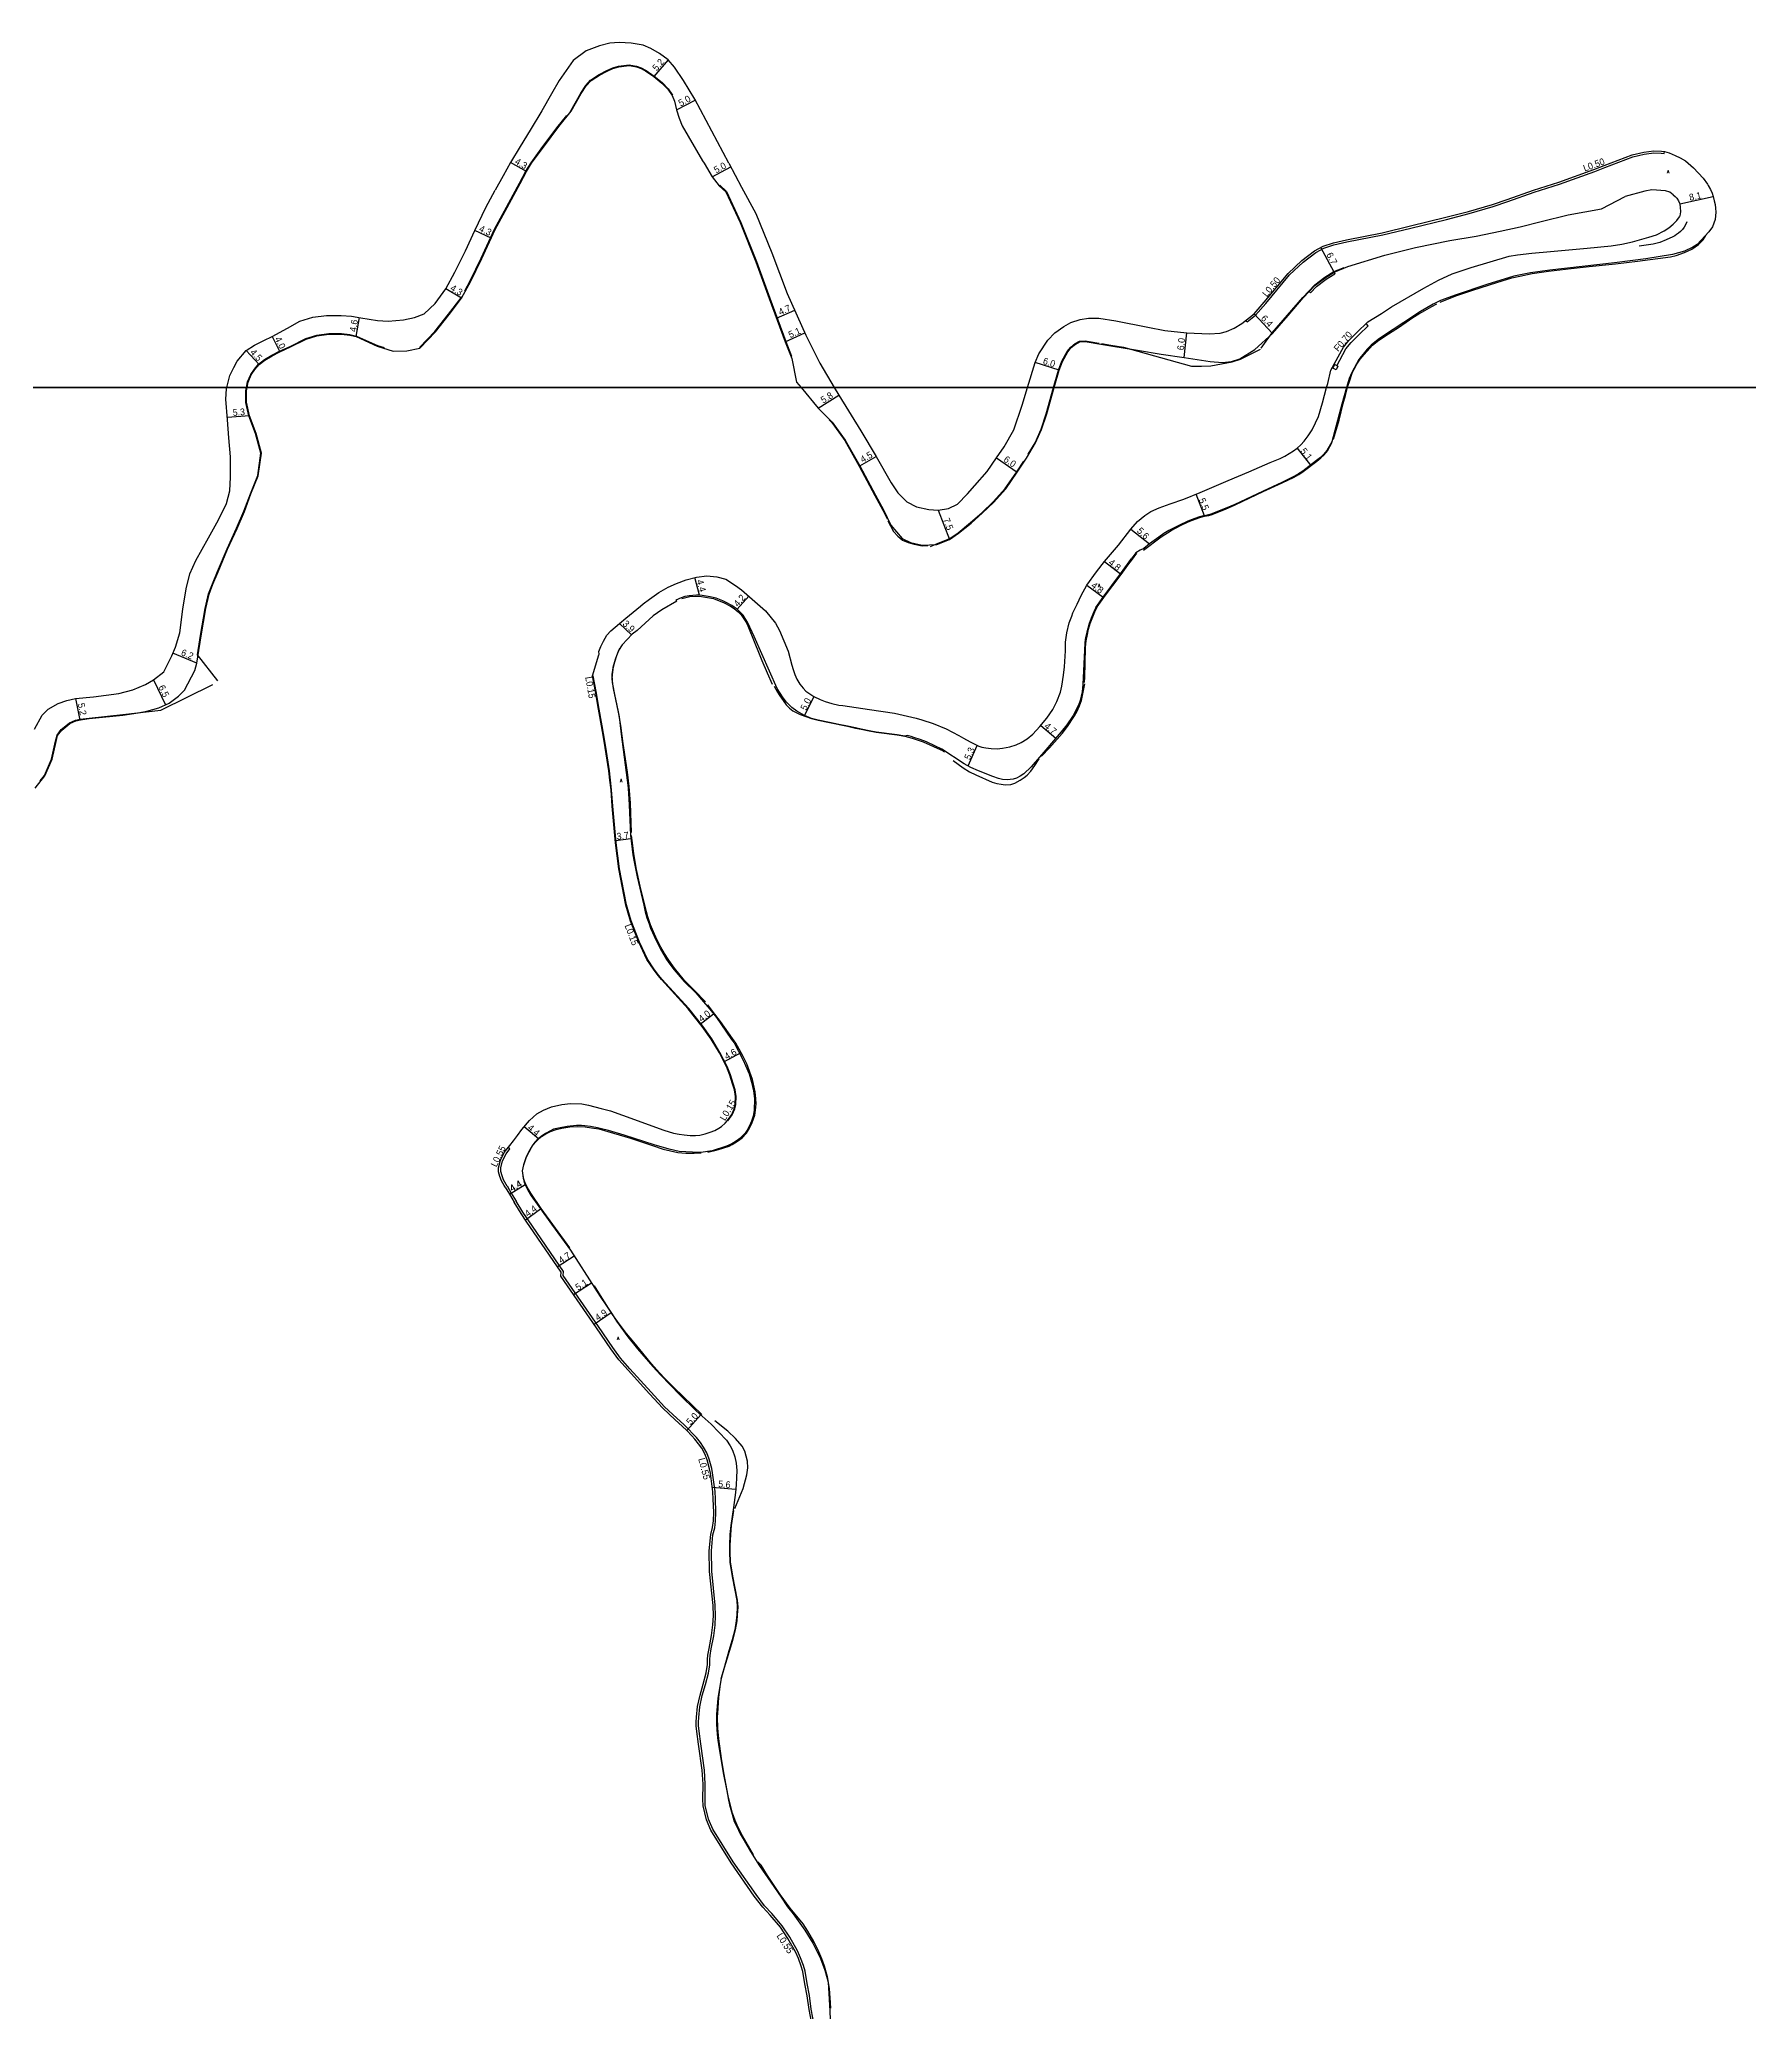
# Model space of a CAD drawing. Header units: metres. Extents: x -24000 to -20800, y -90000 to -87000.
# Drawn here: x -21590.4 to -21184.4, y -89185.7 to -88717.4 of the extents above; entities that cross this region are included whole.
import ezdxf

# ---------------------------------------------------------------- set-up
doc = ezdxf.new("R2010")
doc.units = ezdxf.units.M
doc.header["$LTSCALE"] = 2.5
for name, color, linetype in [('側溝・桝', 7, 'Continuous'), ('図郭', 7, 'Continuous'), ('幅員', 7, 'Continuous'), ('歩道・分離帯・安全施設', 7, 'Continuous'), ('舗装', 7, 'Continuous'), ('道路', 7, 'Continuous')]:
    doc.layers.add(name, color=color, linetype=linetype)
doc.styles.get("Standard").update_dxf_attribs({"font": ''})
doc.styles.add('YOKO_DECO', font='txt.shx', dxfattribs={"bigfont": 'extfont.shx'})
doc.styles.get('Standard').set_extended_font_data('@MS PGothic')

msp = doc.modelspace()

# ---------------------------------------------------------------- linework, layer by layer
at = {"layer": '側溝・桝'}
for points in [[(-21303.72, -88784.4), (-21301.72, -88782.82), (-21299.29, -88780.05), (-21293.64, -88773.23), (-21290.39, -88770.23), (-21287.44, -88767.94), (-21285.49, -88766.9), (-21283.12, -88766.1), (-21280.02, -88765.39), (-21271.55, -88763.72), (-21264.84, -88762.11), (-21256.42, -88760.06), (-21251.03, -88758.68), (-21245.35, -88757.04), (-21241.84, -88755.82), (-21235.57, -88753.6), (-21229.57, -88751.69), (-21221.2, -88748.67), (-21218.81, -88747.73), (-21212.18, -88745.18), (-21209.5, -88744.56), (-21207.15, -88744.3), (-21205.42, -88744.36), (-21204.7, -88744.4), (-21204.67, -88743.91)], [(-21303.72, -88784.4), (-21304.03, -88784.01)], [(-21282.44, -88794.79), (-21280.27, -88790.81), (-21279.05, -88789.31), (-21277.15, -88787.39), (-21274.98, -88785.33), (-21275.48, -88784.81)], [(-21283.09, -88794.47), (-21282.94, -88794.54)], [(-21427.08, -88973.96), (-21426.98, -88974.05), (-21425.95, -88972.61), (-21425.35, -88971.21), (-21425.1, -88970.13), (-21425.04, -88968.25), (-21425.31, -88966.66), (-21425.75, -88965.21), (-21426.42, -88963.15), (-21427.21, -88961.13), (-21428.89, -88957.82), (-21430.84, -88954.55), (-21432.97, -88951.6), (-21436.29, -88947.38), (-21442.67, -88940.38), (-21443.36, -88939.52), (-21444.4, -88938.19), (-21446.1, -88935.65), (-21448.01, -88931.59), (-21449.95, -88926.6), (-21451.08, -88922.79), (-21452.75, -88914.22), (-21453.52, -88908.04), (-21454.3, -88899.37), (-21454.6, -88895.43), (-21454.89, -88893.19), (-21455.13, -88890.97), (-21455.97, -88885.38), (-21456.29, -88883.45), (-21456.85, -88880.28), (-21457.57, -88876.3), (-21458.29, -88872.12), (-21458.97, -88868.41), (-21459.12, -88868.4)], [(-21479.44, -88989.49), (-21479.65, -88989.15), (-21480.28, -88988.03), (-21480.63, -88987.13), (-21480.9, -88986.03), (-21480.94, -88985.22), (-21480.5, -88983.54), (-21479.66, -88981.86), (-21478.76, -88980.69), (-21479.18, -88980.37)], [(-21479.44, -88989.49), (-21478.44, -88991.18), (-21477.26, -88993.1)], [(-21406.01, -89191.07), (-21407.22, -89184.89), (-21407.64, -89181.68), (-21408.19, -89178.78), (-21408.67, -89175.85), (-21409.08, -89174.55), (-21409.73, -89172.68), (-21410.5, -89171.03), (-21412.33, -89167.84), (-21414.09, -89165.12), (-21416.55, -89162.21), (-21418.28, -89160.34), (-21420.32, -89157.72), (-21425.77, -89149.91), (-21430.59, -89142.18), (-21431.6, -89139.78), (-21432.36, -89136.57), (-21432.39, -89135.04), (-21432.38, -89131.51), (-21432.59, -89128.15), (-21433.43, -89121.93), (-21433.83, -89118.9), (-21433.98, -89117.6), (-21433.99, -89116.81), (-21433.9, -89115.65), (-21433.69, -89113.13), (-21433.08, -89110.47), (-21432.34, -89107.87), (-21431.62, -89105.17), (-21431.32, -89103.13), (-21431.3, -89101.89), (-21431.25, -89100.93), (-21430.95, -89099.4), (-21430.34, -89096.26), (-21430.05, -89093.76), (-21429.92, -89091.5), (-21430, -89089.04), (-21430.81, -89080.96), (-21430.93, -89076.13), (-21430.57, -89072.3), (-21430.14, -89070.67), (-21429.91, -89069.06), (-21429.83, -89066.95), (-21429.94, -89063.78), (-21430.06, -89062.04), (-21430.63, -89057.59), (-21430.84, -89056.56), (-21431.42, -89054.38), (-21431.99, -89052.88), (-21432.78, -89051.48), (-21433.53, -89050.43), (-21434.45, -89049.24), (-21435.21, -89048.4), (-21436.41, -89047.17), (-21437.47, -89046.13), (-21439.16, -89044.63), (-21442.04, -89041.91), (-21445.19, -89038.46), (-21450.29, -89032.91), (-21452.48, -89030.4), (-21454.35, -89027.81), (-21457.76, -89022.86), (-21466.1, -89010.74), (-21466.07, -89009.84), (-21474.43, -88997.53), (-21475.66, -88995.74), (-21477.26, -88993.1)]]:
    msp.add_lwpolyline(points, dxfattribs=at)
msp.add_lwpolyline([(-21282.18, -88794.93), (-21282.6, -88795.76), (-21283.36, -88795.38), (-21282.94, -88794.54)], close=True, dxfattribs=at)
at = {"layer": '図郭'}
for points in [[(-21600, -88800), (-20800, -88800), (-20800, -88200), (-21600, -88200)], [(-21600, -89400), (-20800, -89400), (-20800, -88800), (-21600, -88800)]]:
    msp.add_lwpolyline(points, close=True, dxfattribs=at)
at = {"layer": '幅員', "flags": 128}
for points in [[(-21441.18, -88722.2), (-21444.57, -88726.15)], [(-21439.17, -88734.07), (-21434.76, -88731.73)], [(-21474.85, -88748.69), (-21478.59, -88746.57)], [(-21430.75, -88749.95), (-21426.33, -88747.62)], [(-21483.2, -88764.48), (-21487.11, -88762.68)], [(-21283.07, -88772.61), (-21286.2, -88766.71)], [(-21490.22, -88778.77), (-21493.95, -88776.56)], [(-21515.22, -88787.9), (-21514.45, -88783.38)], [(-21297.69, -88787.12), (-21302.07, -88782.46)], [(-21538.3, -88794.52), (-21541.4, -88791.22)], [(-21348.34, -88795.89), (-21354.04, -88794.03)], [(-21540.59, -88806.68), (-21545.84, -88807.07)], [(-21553.06, -88865.37), (-21558.75, -88863.01)], [(-21581.88, -88873.8), (-21580.84, -88878.9)], [(-21563.36, -88869.38), (-21560.51, -88875.26)]]:
    msp.add_lwpolyline(points, dxfattribs=at)
at = {"layer": '幅員'}
for points in [[(-21201.02, -88756.34), (-21193.1, -88754.65)], [(-21415.45, -88783.54), (-21411.14, -88781.62)], [(-21535.18, -88787.9), (-21533.39, -88791.48)], [(-21413.41, -88789.09), (-21408.74, -88787.02)], [(-21318.67, -88792.88), (-21318.07, -88786.96)], [(-21405.61, -88804.86), (-21400.67, -88801.81)], [(-21395.7, -88818.58), (-21391.81, -88816.31)], [(-21363.24, -88816.65), (-21358.29, -88820.03)], [(-21291.85, -88814.36), (-21288.72, -88818.43)], [(-21313.85, -88830.39), (-21315.86, -88825.31)], [(-21377.08, -88829.08), (-21374.4, -88836.03)], [(-21331.32, -88833.59), (-21326.88, -88837.11)], [(-21337.59, -88841.25), (-21333.81, -88844.22)], [(-21433.71, -88849.27), (-21434.85, -88845.05)], [(-21424.84, -88852.62), (-21422.07, -88849.47)], [(-21341.77, -88846.85), (-21337.92, -88849.72)], [(-21452.74, -88855.99), (-21449.86, -88858.65)], [(-21408.79, -88877.83), (-21406.52, -88873.34)], [(-21352.72, -88880.19), (-21349.17, -88883.22)], [(-21369.92, -88889.8), (-21367.79, -88884.94)], [(-21453.71, -88907.5), (-21450.02, -88907.05)], [(-21433.56, -88951.08), (-21430.42, -88948.62)], [(-21427.93, -88960.05), (-21423.87, -88957.83)], [(-21472, -88978.32), (-21475.37, -88975.46)], [(-21478.89, -88991.46), (-21475.13, -88989.18)], [(-21475.09, -88997.52), (-21471.49, -88994.95)], [(-21467.51, -89008.66), (-21463.53, -89006.08)], [(-21463.63, -89015.26), (-21459.37, -89012.51)], [(-21458.76, -89022.34), (-21454.71, -89019.57)], [(-21436.78, -89047.54), (-21433.43, -89043.81)], [(-21430.72, -89061.03), (-21425.09, -89061.48)]]:
    msp.add_lwpolyline(points, dxfattribs=at)
at = {"layer": '歩道・分離帯・安全施設'}
for points in [[(-21464.46, -88734.44), (-21464.32, -88734.27), (-21461.93, -88730.08), (-21460.76, -88728.26), (-21459.6, -88727), (-21457.53, -88725.69), (-21455.74, -88724.7), (-21454.35, -88724.09), (-21452.96, -88723.67), (-21450.45, -88723.36), (-21448.67, -88723.67), (-21447.56, -88724.1), (-21446.4, -88724.73), (-21444.48, -88726.03), (-21442.58, -88727.6), (-21441.15, -88729.05), (-21440.14, -88730.56)], [(-21489.45, -88777.04), (-21488.17, -88774.68), (-21485.55, -88769.26), (-21482.41, -88762.4), (-21482.41, -88762.4), (-21480.02, -88758.02), (-21476.49, -88751.44), (-21474.98, -88748.61), (-21473.73, -88746.66), (-21470.92, -88742.79), (-21467.28, -88737.93), (-21465.27, -88735.44)], [(-21428.93, -88751.96), (-21427.34, -88753.45), (-21423.92, -88760.77), (-21420.25, -88770.09), (-21417.04, -88778.78), (-21413.27, -88789.03), (-21411.87, -88792.55)], [(-21199.33, -88760.68), (-21199.58, -88761.22), (-21200.01, -88761.93), (-21200.4, -88762.44), (-21200.83, -88762.91), (-21201.3, -88763.33), (-21201.77, -88763.68), (-21202.2, -88763.94), (-21202.69, -88764.2), (-21204.21, -88764.92), (-21205.74, -88765.51), (-21207.3, -88765.93), (-21210.63, -88766.43)], [(-21257.91, -88779.72), (-21254.19, -88778.22), (-21250.16, -88776.9), (-21244.47, -88775.07), (-21240.86, -88773.97), (-21239.01, -88773.51), (-21236.02, -88772.89), (-21232.2, -88772.34), (-21226.77, -88771.75), (-21222.54, -88771.27), (-21216.3, -88770.61), (-21211.05, -88769.94), (-21203.2, -88768.94), (-21201.91, -88768.6), (-21199.86, -88767.89), (-21198.19, -88767.13), (-21196.56, -88766.02), (-21195.49, -88764.9), (-21194.81, -88763.91)], [(-21300.37, -88790.66), (-21297.79, -88787.01), (-21294.12, -88782.81), (-21290.51, -88778.6), (-21287.64, -88775.56), (-21285.28, -88773.8), (-21283.14, -88772.47), (-21280.71, -88771.46)], [(-21500.2, -88790.49), (-21496.56, -88786.66), (-21493.32, -88782.52), (-21490.35, -88778.69), (-21490.19, -88778.39)], [(-21279.9, -88800), (-21279.87, -88799.9), (-21279.36, -88798.27), (-21278.76, -88796.58), (-21278.35, -88795.64), (-21277.66, -88794.41), (-21276.86, -88793.22), (-21275.97, -88792.11), (-21274.63, -88790.61), (-21273.95, -88789.95), (-21273.26, -88789.39), (-21272.77, -88788.99), (-21271.02, -88787.77), (-21269.33, -88786.71), (-21267.78, -88785.69), (-21265.97, -88784.45), (-21264.37, -88783.38), (-21262.98, -88782.47), (-21261.57, -88781.67), (-21259.86, -88780.74), (-21258.69, -88780.13)], [(-21541.32, -88800), (-21541.07, -88798.66), (-21540.3, -88796.91), (-21539.4, -88795.62), (-21538.41, -88794.41), (-21537, -88793.32), (-21535.28, -88792.28), (-21533.45, -88791.34), (-21530.94, -88790.21), (-21527.2, -88788.37), (-21524.62, -88787.53), (-21521.74, -88787.16), (-21518.74, -88787.13), (-21516.74, -88787.36), (-21515.17, -88787.76), (-21510.23, -88789.98), (-21508.58, -88790.51)], [(-21349.68, -88800), (-21348.48, -88795.84), (-21347.69, -88793.7), (-21346.43, -88791.41), (-21345.6, -88790.4), (-21344.56, -88789.56), (-21343.56, -88788.98), (-21342.2, -88788.9), (-21340.76, -88789.1), (-21339.38, -88789.36), (-21338.85, -88789.45)], [(-21338.33, -88789.54), (-21336.1, -88789.91), (-21333.11, -88790.4)], [(-21333.11, -88790.4), (-21316.92, -88794.87), (-21314.53, -88794.9), (-21312.32, -88794.83), (-21307.29, -88793.91), (-21305.34, -88793.22), (-21300.58, -88790.85)], [(-21552.91, -88863.42), (-21552.22, -88858.86), (-21551.09, -88852.42), (-21550.32, -88848.95), (-21549.4, -88846.57), (-21548.14, -88843.63), (-21545.9, -88838.26), (-21543.68, -88833.34), (-21541.94, -88829.32), (-21540.38, -88825.18), (-21538.64, -88820.89), (-21537.9, -88815.59), (-21539.18, -88810.91), (-21540.73, -88806.73), (-21541.43, -88803.49), (-21541.47, -88800.76), (-21541.32, -88800)], [(-21355.69, -88815.77), (-21354.09, -88813.07), (-21352.66, -88809.86), (-21351.47, -88806.2), (-21349.68, -88800)], [(-21283.25, -88812.22), (-21281.91, -88807.69), (-21280.9, -88803.73), (-21280.41, -88801.88), (-21279.9, -88800)], [(-21402.99, -88807.65), (-21402.36, -88808.28), (-21399.26, -88812.57), (-21395.83, -88818.65), (-21392.08, -88825.57), (-21390.22, -88829.1), (-21389.2, -88831.13)], [(-21328.34, -88838.58), (-21324.16, -88835.4), (-21321.78, -88833.93), (-21319.56, -88832.71), (-21317.87, -88831.92), (-21316.96, -88831.55), (-21314.98, -88830.83), (-21314.37, -88830.66), (-21313.82, -88830.54), (-21312.83, -88830.35), (-21312.26, -88830.16), (-21308.85, -88828.86), (-21306.56, -88827.85), (-21299.9, -88824.68), (-21295.41, -88822.62), (-21292.55, -88821.22), (-21291.42, -88820.6), (-21290.42, -88819.93), (-21287.2, -88817.45), (-21286.2, -88816.68), (-21285.54, -88816.04), (-21285, -88815.43), (-21284.67, -88814.99), (-21283.52, -88812.92)], [(-21378.94, -88837.72), (-21377.44, -88837.09), (-21374.47, -88835.9), (-21372.36, -88834.45), (-21369.38, -88832.05), (-21366.64, -88829.6), (-21364.04, -88827.13), (-21361.16, -88823.92), (-21358.41, -88819.95), (-21356.77, -88817.49)], [(-21389.05, -88831.58), (-21387.68, -88834.12), (-21386.67, -88835.28), (-21385.53, -88836.18), (-21384.19, -88836.77), (-21382.8, -88837.14), (-21380.89, -88837.55), (-21379.54, -88837.51)], [(-21339.44, -88852.24), (-21339.35, -88852.04), (-21337.75, -88849.83), (-21335.6, -88846.97), (-21333.67, -88844.33), (-21332.06, -88842.11), (-21330.94, -88840.68)], [(-21330.94, -88840.68), (-21329.88, -88839.32)], [(-21437.91, -88850.03), (-21436.03, -88849.6), (-21434.62, -88849.49), (-21433.24, -88849.54), (-21430.41, -88850.06), (-21427.87, -88851.11), (-21426.4, -88851.88), (-21425.54, -88852.4), (-21424.59, -88853.19), (-21423.87, -88853.9), (-21422.62, -88855.79), (-21422.28, -88856.51), (-21420.6, -88860.67), (-21419.73, -88862.8), (-21418.94, -88864.74), (-21417.67, -88867.68), (-21416.46, -88870.36)], [(-21342.31, -88869.96), (-21342.24, -88868.73), (-21342.16, -88865.39), (-21342.07, -88861.69), (-21341.92, -88860.1), (-21341.65, -88858.6), (-21341.38, -88857.37), (-21340.98, -88855.96), (-21340.4, -88854.41), (-21339.91, -88853.22), (-21339.44, -88852.24)], [(-21548.1, -88869.61), (-21552.91, -88863.42)], [(-21449.85, -88905.57), (-21450.15, -88898.63), (-21450.46, -88894.69), (-21450.85, -88891.29), (-21451.58, -88886.5), (-21451.83, -88884.44), (-21452.39, -88880.17), (-21452.98, -88876.96), (-21453.36, -88875.09), (-21453.8, -88873.25), (-21454.38, -88869.97), (-21454.45, -88868.93), (-21454.36, -88867.42), (-21454.19, -88866.26), (-21453.88, -88865.12), (-21453.37, -88863.59), (-21452.68, -88861.86)], [(-21561.67, -88876.58), (-21549.28, -88870.45)], [(-21416.02, -88870.88), (-21415.25, -88872.27), (-21414.68, -88873.15), (-21413.88, -88874.3), (-21413.17, -88875.29), (-21412.36, -88876.09), (-21411.59, -88876.7), (-21409.81, -88877.59), (-21407.19, -88878.56), (-21405.56, -88878.94), (-21402.88, -88879.5), (-21398.64, -88880.38), (-21396.67, -88880.81), (-21395.38, -88881.09), (-21393.49, -88881.47), (-21391.82, -88881.78), (-21386.82, -88882.44), (-21385.02, -88882.75), (-21383.29, -88883.18), (-21382.32, -88883.49), (-21380.62, -88884.1), (-21378.19, -88885.18), (-21375.9, -88886.23), (-21375.6, -88886.43)], [(-21352.57, -88887.45), (-21350.67, -88885.49), (-21347.63, -88882.09), (-21346.37, -88880.43), (-21344.7, -88877.89), (-21344.06, -88876.83), (-21343.51, -88875.52), (-21343.06, -88874.25), (-21342.63, -88872.28), (-21342.26, -88870.34)], [(-21590.24, -88893.32), (-21589.27, -88892.09), (-21587.6, -88888.15), (-21586.63, -88883.92), (-21586.28, -88882.49), (-21585.28, -88881.18), (-21583.33, -88879.59), (-21581.89, -88878.96), (-21580.76, -88878.73), (-21578.63, -88878.42), (-21570.66, -88877.62), (-21561.67, -88876.58)], [(-21373.53, -88888.52), (-21371.16, -88890.21), (-21369.62, -88891.16), (-21368.15, -88891.9), (-21364.25, -88893.63), (-21363.16, -88893.97), (-21362.15, -88894.16), (-21361.16, -88894.27), (-21359.85, -88894.18), (-21358.86, -88893.88), (-21357.62, -88893.21), (-21356.64, -88892.57), (-21355.94, -88892), (-21355.06, -88891.02), (-21354.13, -88889.71), (-21353.14, -88888.1)], [(-21432.33, -88945.79), (-21434.95, -88943.11), (-21436.3, -88941.75), (-21437.27, -88940.7), (-21439.68, -88937.8), (-21441.04, -88935.92), (-21442.06, -88934.29), (-21442.95, -88932.79), (-21443.87, -88931.02), (-21444.68, -88929.21), (-21445.38, -88927.52), (-21446.02, -88925.58), (-21446.35, -88924.42), (-21447.8, -88918.35), (-21448.69, -88914.41), (-21449.36, -88910.62), (-21449.7, -88907.52), (-21449.89, -88906.3)], [(-21431.74, -88981.44), (-21429.81, -88980.99), (-21428.23, -88980.55), (-21426.74, -88980.07), (-21425.96, -88979.68), (-21424.72, -88978.89), (-21423.63, -88978.04), (-21422.61, -88976.96), (-21421.88, -88975.81), (-21421.22, -88974.41), (-21420.62, -88972.7), (-21420.46, -88971.53), (-21420.32, -88970.02), (-21420.36, -88968.74), (-21420.55, -88967.15), (-21421.2, -88964.19), (-21422.16, -88961.41), (-21422.49, -88960.54), (-21423.36, -88958.77), (-21424.31, -88957.03), (-21425.15, -88955.59), (-21425.9, -88954.46), (-21428.78, -88950.49), (-21430.09, -88948.73), (-21431.8, -88946.49)], [(-21474.27, -88990.39), (-21474.56, -88989.92), (-21475.13, -88988.74), (-21475.49, -88987.7), (-21475.71, -88986.43), (-21475.73, -88985.9), (-21475.47, -88984.47), (-21474.92, -88982.85), (-21474.22, -88981.38), (-21473.45, -88980.06), (-21472.74, -88979.16), (-21472.3, -88978.69), (-21471.23, -88977.77), (-21470.24, -88977.11), (-21469.08, -88976.54), (-21467.81, -88976.07), (-21466.43, -88975.74), (-21464.54, -88975.47), (-21462.66, -88975.35), (-21460.87, -88975.45), (-21459.36, -88975.66), (-21457.65, -88975.97), (-21455.53, -88976.56), (-21452.8, -88977.34), (-21450.11, -88978.15), (-21444.92, -88979.9), (-21442.37, -88980.73), (-21438.89, -88981.57), (-21436.95, -88981.73), (-21434.98, -88981.71), (-21433.38, -88981.67)], [(-21464.56, -89004.16), (-21471.31, -88994.81), (-21473.76, -88991.21), (-21474.27, -88990.39)], [(-21433.18, -89043.78), (-21439.8, -89037.35), (-21441.95, -89035.21), (-21443.24, -89033.83), (-21445.14, -89031.74), (-21447.89, -89028.29), (-21449.35, -89026.6), (-21451.06, -89024.5), (-21452.78, -89022.25), (-21454.37, -89020.01), (-21456.26, -89017.02), (-21458.64, -89013.23)], [(-21425.38, -89066.08), (-21423.36, -89061.34), (-21422.47, -89058.08), (-21422.26, -89056.39), (-21422.32, -89054.82), (-21422.95, -89052.41), (-21423.59, -89051.23), (-21425.16, -89049.46), (-21426.99, -89047.72), (-21430.08, -89045.28)], [(-21428.58, -89106.44), (-21426.6, -89099.91), (-21425.8, -89097.31), (-21425.19, -89094.87), (-21424.83, -89092.75), (-21424.69, -89091.34), (-21424.6, -89089.42), (-21424.75, -89087.84), (-21425.84, -89082.13), (-21426.36, -89078.74), (-21426.49, -89076.45), (-21426.49, -89074.87), (-21426.33, -89072.22), (-21426.11, -89070.08), (-21425.59, -89066.53)], [(-21420.95, -89148.25), (-21423.54, -89143.74), (-21424.57, -89141.78), (-21425.26, -89140.15), (-21425.9, -89138.35), (-21426.33, -89136.82), (-21426.92, -89134.27), (-21427.86, -89129.16), (-21428.51, -89125.42), (-21429.17, -89120.74), (-21429.41, -89118.23), (-21429.44, -89115.57), (-21429.41, -89114.62), (-21429.12, -89110.89), (-21428.76, -89107.72)], [(-21402.53, -89184.68), (-21402.63, -89183.38), (-21402.91, -89179.99), (-21403.36, -89177.26), (-21404.07, -89174.72), (-21404.71, -89172.97), (-21405.38, -89171.27), (-21406.57, -89168.84), (-21408, -89166.38), (-21409.17, -89164.66), (-21412.19, -89160.93), (-21414.57, -89157.65), (-21417.59, -89153.17), (-21419.11, -89150.7), (-21419.87, -89149.9)]]:
    msp.add_lwpolyline(points, dxfattribs=at)
at = {"layer": '道路', "flags": 128}
for points in [[(-21426.79, -88746.75), (-21434.88, -88731.52), (-21437.55, -88727.12), (-21439.69, -88723.94), (-21441.18, -88722.2), (-21443.26, -88720.69), (-21445.26, -88719.48), (-21447.1, -88718.71), (-21450, -88718.24), (-21452.85, -88718.04), (-21455.06, -88718.25), (-21457.5, -88718.89), (-21460.67, -88720.05), (-21463.71, -88722.38), (-21467.04, -88727.06), (-21468.89, -88730.26), (-21471.14, -88734.29), (-21473.97, -88738.89), (-21476.3, -88742.76), (-21478.59, -88746.58)], [(-21473.61, -88746.75), (-21470.8, -88742.88), (-21467.16, -88738.02), (-21464.19, -88734.35), (-21461.8, -88730.15), (-21460.64, -88728.35), (-21459.5, -88727.12), (-21457.46, -88725.82), (-21455.68, -88724.84), (-21454.3, -88724.23), (-21452.92, -88723.82), (-21450.45, -88723.51), (-21448.71, -88723.82), (-21447.62, -88724.24), (-21446.48, -88724.86), (-21444.57, -88726.15), (-21442.68, -88727.71), (-21441.27, -88729.15), (-21440.27, -88730.63), (-21439.71, -88731.97), (-21439.17, -88734.07), (-21438.57, -88736), (-21437.86, -88737.89), (-21436.47, -88740.31), (-21433.02, -88746.17), (-21432.67, -88746.75)], [(-21478.59, -88746.58), (-21480.39, -88749.75), (-21482.28, -88753.15)], [(-21482.28, -88762.47), (-21479.89, -88758.09), (-21476.36, -88751.51), (-21474.85, -88748.69), (-21473.61, -88746.75)], [(-21432.67, -88746.75), (-21430.75, -88749.95), (-21429.04, -88752.07), (-21427.46, -88753.54), (-21424.06, -88760.83), (-21420.39, -88770.14), (-21417.18, -88778.83), (-21413.41, -88789.09), (-21411.83, -88793.06), (-21410.7, -88798.67), (-21409.6, -88800)], [(-21426.79, -88746.75), (-21423.78, -88752.44), (-21420.4, -88758.7), (-21416.61, -88767.99), (-21412.9, -88777.66), (-21408.52, -88787.52), (-21405.21, -88794.22), (-21401.75, -88800)], [(-21355.88, -88800), (-21354.04, -88794.03), (-21353.2, -88791.96), (-21351.05, -88788.72), (-21349.35, -88786.98), (-21347.22, -88785.49), (-21345.59, -88784.55), (-21343.37, -88783.79), (-21341.38, -88783.47), (-21338.96, -88783.49), (-21334.91, -88784.11), (-21327.32, -88785.66), (-21323.28, -88786.44), (-21318.07, -88786.96), (-21312.74, -88787.26), (-21310.13, -88787.07), (-21308.6, -88786.65), (-21306.83, -88785.86), (-21305.02, -88784.79), (-21302.07, -88782.46), (-21299.67, -88779.72), (-21294, -88772.88), (-21290.72, -88769.85), (-21287.71, -88767.52), (-21285.69, -88766.44), (-21283.25, -88765.61), (-21280.12, -88764.9), (-21271.66, -88763.23), (-21264.96, -88761.63), (-21256.54, -88759.57), (-21251.16, -88758.2), (-21245.51, -88756.56), (-21242.01, -88755.35), (-21235.72, -88753.12), (-21229.73, -88751.22), (-21221.38, -88748.2), (-21218.99, -88747.26), (-21212.32, -88744.7), (-21209.58, -88744.07), (-21207.17, -88743.8), (-21205.39, -88743.86), (-21204.67, -88743.91)], [(-21349.52, -88800), (-21348.34, -88795.89), (-21347.55, -88793.76), (-21346.3, -88791.49), (-21345.5, -88790.5), (-21344.47, -88789.68), (-21343.52, -88789.13), (-21342.21, -88789.05), (-21340.79, -88789.25), (-21339.41, -88789.51), (-21336.12, -88790.06), (-21329.76, -88791.1), (-21324.11, -88792.05), (-21318.67, -88792.88), (-21312.52, -88793.76), (-21309.58, -88794.05), (-21307.43, -88793.8), (-21305.5, -88793.13), (-21301.87, -88790.98), (-21297.69, -88787.12), (-21294, -88782.91), (-21290.4, -88778.71), (-21287.54, -88775.67), (-21285.2, -88773.93), (-21283.07, -88772.61), (-21279.82, -88771.26), (-21271.04, -88768.59), (-21263.73, -88766.75), (-21255.6, -88765.06), (-21249.35, -88764.02), (-21243.66, -88762.83), (-21238.92, -88761.82), (-21233.89, -88760.54), (-21227.49, -88758.99), (-21219.61, -88757.55), (-21213.96, -88754.66)], [(-21409.6, -88800), (-21405.61, -88804.86), (-21402.24, -88808.18), (-21399.13, -88812.49), (-21395.7, -88818.58), (-21391.95, -88825.5), (-21390.09, -88829.03), (-21388.28, -88832.63), (-21385.66, -88835.82), (-21383.68, -88836.79), (-21380.85, -88837.39), (-21377.41, -88837.24), (-21374.4, -88836.03), (-21372.27, -88834.57), (-21369.28, -88832.16), (-21366.54, -88829.71), (-21363.94, -88827.24), (-21361.04, -88824.01), (-21358.29, -88820.03), (-21356.11, -88816.77), (-21353.96, -88813.14), (-21352.52, -88809.92), (-21351.32, -88806.24), (-21349.52, -88800)], [(-21401.75, -88800), (-21400.67, -88801.81), (-21395.47, -88810.23), (-21391.81, -88816.31), (-21388.21, -88822.6), (-21386.63, -88824.99), (-21384.53, -88827.12), (-21382.22, -88828.32), (-21379.33, -88828.9), (-21377.08, -88829.08), (-21374.65, -88828.66), (-21372.53, -88827.68), (-21370.15, -88825.23), (-21368.38, -88823.25), (-21365.48, -88819.93), (-21363.24, -88816.65), (-21361.39, -88814.08), (-21359.12, -88810.02), (-21357.16, -88804.18), (-21355.88, -88800)]]:
    msp.add_lwpolyline(points, dxfattribs=at)
at = {"layer": '道路'}
for points in [[(-21204.67, -88743.91), (-21203.57, -88744.28), (-21202.14, -88744.88), (-21200.92, -88745.46), (-21199.69, -88746.14), (-21197.75, -88747.81), (-21195.47, -88750.3)], [(-21195.47, -88750.3), (-21194.43, -88751.67), (-21194.26, -88751.98)], [(-21194.26, -88751.98), (-21193.74, -88752.97), (-21193.36, -88753.84), (-21193.1, -88754.65), (-21192.83, -88755.63), (-21192.63, -88756.53), (-21192.53, -88757.39)], [(-21545.96, -88800), (-21545.27, -88797.14), (-21544.33, -88795.19), (-21543.51, -88793.73), (-21541.4, -88791.22), (-21539.38, -88789.89), (-21537.2, -88788.82), (-21535.18, -88787.9), (-21531.54, -88785.87), (-21528.6, -88784.25), (-21525.55, -88783.29), (-21522.29, -88782.84), (-21518.83, -88782.84), (-21516.37, -88783.05), (-21514.17, -88783.42), (-21510.23, -88784.09), (-21507.65, -88784.22), (-21504.02, -88783.9), (-21501.42, -88783.37), (-21499.13, -88782.45), (-21496.48, -88780.06), (-21493.95, -88776.56), (-21491.85, -88772.62), (-21489.33, -88767.53), (-21487.11, -88762.69), (-21484.44, -88757.26), (-21482.28, -88753.15)], [(-21202.56, -88754.2), (-21203.36, -88753.62), (-21204.43, -88753.25), (-21207.66, -88753.05), (-21209.29, -88753.37), (-21213.96, -88754.66)], [(-21202.56, -88754.2), (-21202.1, -88754.62), (-21201.74, -88755.02), (-21201.29, -88755.69), (-21201.02, -88756.34), (-21200.89, -88757.24), (-21200.87, -88758.16), (-21200.92, -88758.86), (-21201.09, -88759.44)], [(-21284.87, -88800), (-21284.6, -88799), (-21283.86, -88795.88), (-21280.88, -88790.4), (-21279.59, -88788.83), (-21277.66, -88786.88), (-21275.06, -88784.41), (-21271.79, -88782.42), (-21269.42, -88780.85), (-21261.78, -88776.36), (-21258.32, -88774.47), (-21255.08, -88772.99), (-21250.54, -88771.49), (-21241.5, -88768.82), (-21239.51, -88768.48), (-21236.17, -88768.11), (-21231.69, -88767.68), (-21223.03, -88766.91), (-21217.32, -88766.34), (-21214.79, -88765.91), (-21212.24, -88765.35), (-21208.39, -88764.32), (-21206.57, -88763.7), (-21204.72, -88762.79), (-21203.64, -88762.1), (-21202.55, -88761.2), (-21201.69, -88760.29), (-21201.09, -88759.44)], [(-21192.53, -88757.39), (-21192.47, -88758.36), (-21192.62, -88760.12), (-21193.26, -88761.8), (-21194.12, -88763.04), (-21196.92, -88766.04), (-21197.89, -88766.66), (-21199.91, -88767.57), (-21202.74, -88768.36), (-21209.08, -88769.42), (-21216.48, -88770.35), (-21231.83, -88772.1), (-21236.47, -88772.74), (-21240.42, -88773.56), (-21246.8, -88775.55), (-21254.1, -88777.97), (-21257.83, -88779.34), (-21259.53, -88780.21), (-21262.55, -88781.94), (-21266.54, -88784.53), (-21271.56, -88787.89), (-21272.59, -88788.55), (-21273.43, -88789.19), (-21274.31, -88789.95), (-21275.2, -88790.85), (-21275.88, -88791.63), (-21276.68, -88792.6), (-21277.22, -88793.35), (-21278.9, -88796.37), (-21279.51, -88797.83), (-21279.93, -88799.14), (-21280.17, -88800)], [(-21541.17, -88800), (-21540.93, -88798.71), (-21540.16, -88796.98), (-21539.28, -88795.71), (-21538.3, -88794.52), (-21536.91, -88793.44), (-21535.2, -88792.42), (-21533.39, -88791.48), (-21530.87, -88790.34), (-21527.14, -88788.51), (-21524.59, -88787.68), (-21521.73, -88787.31), (-21518.74, -88787.28), (-21516.77, -88787.51), (-21515.22, -88787.9), (-21510.28, -88790.12), (-21506.49, -88791.34), (-21503.25, -88791.24), (-21500.12, -88790.63), (-21496.44, -88786.76), (-21493.21, -88782.62), (-21490.22, -88778.77), (-21488.04, -88774.74), (-21485.41, -88769.32), (-21482.29, -88762.49), (-21482.28, -88762.47)], [(-21288.7, -88777.49), (-21287.28, -88775.97), (-21284.97, -88774.26), (-21282.88, -88772.96)], [(-21283.07, -88772.61), (-21282.88, -88772.96)], [(-21288.99, -88777.21), (-21288.7, -88777.49)], [(-21591.59, -88881.06), (-21589.82, -88877.74), (-21588.39, -88876.35), (-21585.99, -88875.01), (-21583.92, -88874.27), (-21581.88, -88873.8), (-21577.62, -88873.37), (-21571.6, -88872.6), (-21568.27, -88871.72), (-21565.28, -88870.45), (-21563.36, -88869.38), (-21560.88, -88867.43), (-21559.02, -88863.66), (-21558.18, -88861.64), (-21557.14, -88858.21), (-21556.42, -88852.57), (-21555.61, -88847.76), (-21554.73, -88844.21), (-21553.32, -88841.07), (-21550.35, -88835.67), (-21547.96, -88831.4), (-21546.03, -88827.5), (-21545.22, -88824.51), (-21545.12, -88821.27), (-21545.11, -88816.44), (-21545.47, -88811.91), (-21545.8, -88807.64), (-21546.16, -88802.77), (-21546.02, -88800.25), (-21545.96, -88800)], [(-21591.43, -88895.07), (-21589.14, -88892.16), (-21587.46, -88888.2), (-21586.49, -88883.96), (-21586.14, -88882.55), (-21585.17, -88881.28), (-21583.25, -88879.72), (-21581.84, -88879.1), (-21580.74, -88878.87), (-21578.61, -88878.56), (-21570.64, -88877.77), (-21566.98, -88877.23), (-21564.96, -88876.78), (-21562.08, -88876.02), (-21559.68, -88874.86), (-21557.47, -88873.25), (-21555.99, -88871.81), (-21553.56, -88867.14), (-21553.06, -88865.37), (-21552.07, -88858.88), (-21550.94, -88852.45), (-21550.17, -88849), (-21549.26, -88846.63), (-21548, -88843.69), (-21545.77, -88838.32), (-21543.54, -88833.4), (-21541.8, -88829.37), (-21540.24, -88825.24), (-21538.5, -88820.93), (-21537.75, -88815.58), (-21539.03, -88810.87), (-21540.59, -88806.68), (-21541.28, -88803.47), (-21541.31, -88800.77), (-21541.17, -88800)], [(-21334.26, -88837.4), (-21331.32, -88833.59), (-21329.73, -88831.74), (-21328.02, -88830.38), (-21326.62, -88829.43), (-21324.6, -88828.53), (-21321.97, -88827.61), (-21318.73, -88826.44), (-21314.86, -88824.91), (-21308.25, -88822.08), (-21303.35, -88819.99), (-21298.27, -88817.76), (-21295.91, -88816.81), (-21294.77, -88816.25), (-21292.73, -88814.99), (-21291.85, -88814.36), (-21291.01, -88813.59), (-21290.19, -88812.73), (-21289.25, -88811.46), (-21288.29, -88810.01), (-21287.51, -88808.39), (-21286.8, -88806.83), (-21285.87, -88803.61), (-21284.87, -88800)], [(-21280.17, -88800), (-21281.24, -88803.96), (-21282.89, -88810.16), (-21283.65, -88812.84), (-21284.8, -88814.91), (-21285.12, -88815.34), (-21285.65, -88815.93), (-21286.3, -88816.56), (-21287.29, -88817.33), (-21290.51, -88819.81), (-21291.5, -88820.47), (-21292.62, -88821.09), (-21295.47, -88822.48), (-21299.96, -88824.54), (-21306.62, -88827.71), (-21308.91, -88828.72), (-21312.31, -88830.02), (-21312.87, -88830.2), (-21313.85, -88830.39), (-21314.41, -88830.51), (-21315.03, -88830.69), (-21317.01, -88831.41), (-21317.93, -88831.78), (-21319.63, -88832.57), (-21322.31, -88833.9), (-21323.49, -88834.59), (-21324.7, -88835.49), (-21326.88, -88837.11), (-21328.28, -88838.2), (-21329.09, -88838.59), (-21330.12, -88839.22), (-21331.12, -88840.5)], [(-21344.11, -88851.39), (-21343.13, -88849.37), (-21341.77, -88846.85), (-21339.52, -88843.76), (-21337.59, -88841.25), (-21334.26, -88837.4)], [(-21339.64, -88852.2), (-21337.91, -88849.71), (-21333.81, -88844.22), (-21331.12, -88840.5)], [(-21479.89, -88989.76), (-21480.11, -88989.4), (-21480.76, -88988.26), (-21481.13, -88987.28), (-21481.43, -88986.11), (-21481.48, -88985.17), (-21481, -88983.35), (-21480.11, -88981.57), (-21478.81, -88979.9), (-21477.93, -88978.79), (-21476.97, -88977.52), (-21475.93, -88976.12), (-21474.12, -88973.98), (-21472.38, -88972.37), (-21470.78, -88971.5), (-21468.92, -88970.72), (-21466.42, -88970.16), (-21464.34, -88969.94), (-21461.7, -88970.03), (-21460.08, -88970.29), (-21457.11, -88971.09), (-21454.85, -88971.69), (-21452.01, -88972.68), (-21442.23, -88976.22), (-21439.92, -88976.96), (-21438.56, -88977.23), (-21437.39, -88977.39), (-21436, -88977.49), (-21434.68, -88977.49), (-21433.65, -88977.41), (-21432.36, -88977.14), (-21431.21, -88976.76), (-21430.14, -88976.31), (-21429.17, -88975.77), (-21428.54, -88975.36), (-21427.68, -88974.61), (-21427.11, -88973.99), (-21426.08, -88972.54), (-21425.48, -88971.16), (-21425.24, -88970.11), (-21425.18, -88968.26), (-21425.45, -88966.69), (-21425.88, -88965.26), (-21426.55, -88963.2), (-21427.33, -88961.18), (-21429.02, -88957.89), (-21430.96, -88954.63), (-21433.09, -88951.68), (-21436.4, -88947.47), (-21442.78, -88940.47), (-21443.47, -88939.61), (-21444.51, -88938.27), (-21446.23, -88935.72), (-21448.14, -88931.65), (-21450.09, -88926.64), (-21451.22, -88922.82), (-21452.89, -88914.25), (-21453.66, -88908.05), (-21454.44, -88899.38), (-21454.74, -88895.44), (-21455.03, -88893.21), (-21455.26, -88890.99), (-21456.11, -88885.4), (-21456.43, -88883.48), (-21456.99, -88880.31), (-21457.7, -88876.32), (-21458.42, -88872.15), (-21459.12, -88868.4), (-21457.62, -88863.45), (-21457.58, -88863.28), (-21457.66, -88862.62), (-21457.16, -88861.42), (-21456.57, -88860.14), (-21455.73, -88858.75), (-21454.81, -88857.74), (-21452.74, -88855.99), (-21451.23, -88854.71), (-21447.79, -88851.9), (-21447.13, -88851.33), (-21445.62, -88850.22), (-21443.36, -88848.59), (-21441.17, -88847.34), (-21439.23, -88846.47), (-21436.89, -88845.61), (-21434.46, -88844.95), (-21432, -88844.7), (-21429.64, -88844.9), (-21427.47, -88845.5), (-21425.17, -88846.96), (-21423.79, -88847.96), (-21418.09, -88852.97), (-21415.7, -88855.93), (-21414.72, -88857.63), (-21412.66, -88862.58), (-21411.82, -88865.86), (-21411.54, -88866.9), (-21411.11, -88868.11), (-21410.63, -88869.17), (-21409.91, -88870.36), (-21409.17, -88871.31), (-21408.47, -88872.08), (-21407.56, -88872.71), (-21406.58, -88873.31), (-21405.13, -88874.04), (-21403.92, -88874.54), (-21402.32, -88874.99), (-21400.67, -88875.36), (-21399.7, -88875.45), (-21393.37, -88876.39), (-21387.48, -88877.27), (-21382.3, -88878.46), (-21380.93, -88878.83), (-21378.26, -88879.75), (-21375.21, -88880.95), (-21372.21, -88882.55), (-21371.03, -88883.2), (-21369.5, -88884.09), (-21368.25, -88884.74), (-21367.4, -88885.11), (-21366.69, -88885.33), (-21365.73, -88885.53), (-21364.49, -88885.69), (-21363.07, -88885.7), (-21361.82, -88885.58), (-21360.03, -88885.29), (-21358.6, -88884.82), (-21357.37, -88884.26), (-21355.94, -88883.39), (-21354.63, -88882.24), (-21352.91, -88880.43), (-21351.26, -88878.44), (-21349.88, -88876.41), (-21348.92, -88874.5), (-21348.05, -88872.27), (-21347.73, -88870.88), (-21347.3, -88868.23), (-21347.1, -88866.29), (-21346.88, -88862.46), (-21346.84, -88860.42), (-21346.5, -88858.22), (-21345.95, -88855.85), (-21345.38, -88854.27), (-21345.14, -88853.48), (-21344.11, -88851.39)], [(-21415.28, -88871.42), (-21420.8, -88859.08), (-21422.27, -88855.84), (-21423.41, -88854.03), (-21424.24, -88853.15), (-21424.84, -88852.62), (-21425.5, -88852.12), (-21426.1, -88851.71), (-21427.57, -88850.89), (-21428.23, -88850.62), (-21429.78, -88849.96), (-21431.22, -88849.63), (-21433.08, -88849.35), (-21433.71, -88849.27), (-21434.46, -88849.24), (-21436.2, -88849.39), (-21437.21, -88849.58), (-21438.08, -88849.88), (-21439.33, -88850.46), (-21439.12, -88850.71), (-21442.71, -88852.78), (-21444.76, -88854.14), (-21448.56, -88857.62), (-21449.77, -88858.55), (-21452.1, -88861.08), (-21452.97, -88862.36), (-21453.78, -88864.55), (-21454.31, -88866.44), (-21454.43, -88867.04), (-21454.54, -88868.04), (-21454.51, -88869.66), (-21454.23, -88871.41), (-21452.85, -88878.16), (-21452.34, -88882.25), (-21451.65, -88887.74), (-21450.89, -88893.17), (-21450.65, -88895.05), (-21450.43, -88899), (-21450.12, -88906.23), (-21449.55, -88910.93), (-21449.35, -88912.16), (-21448.51, -88916.09), (-21446.97, -88922.84), (-21446.63, -88924.44), (-21446.22, -88925.89), (-21445.73, -88927.3), (-21445.41, -88928.28), (-21444.03, -88931.23), (-21442.73, -88933.68), (-21441.55, -88935.73), (-21441.01, -88936.5), (-21439.76, -88938.19), (-21437.4, -88940.95), (-21434.6, -88943.68), (-21433.24, -88945.21), (-21431.27, -88947.54), (-21429.7, -88949.54), (-21426.12, -88954.71), (-21425.54, -88955.56), (-21423.36, -88959.64), (-21421.98, -88962.88), (-21421.37, -88964.84), (-21420.89, -88966.94), (-21420.68, -88968.72), (-21420.79, -88971.55), (-21421.03, -88972.91), (-21421.4, -88974.13), (-21421.86, -88975.21), (-21422.45, -88976.23), (-21422.94, -88976.95), (-21423.5, -88977.6), (-21424.18, -88978.21), (-21425.04, -88978.83), (-21426.09, -88979.46), (-21427.37, -88980.06), (-21430.76, -88981.18), (-21433.39, -88981.57), (-21435.41, -88981.48), (-21438.54, -88981.33), (-21440.93, -88980.8), (-21444.48, -88979.71), (-21449.17, -88978.23), (-21451.63, -88977.43), (-21455.36, -88976.36), (-21457.03, -88975.9), (-21458, -88975.67), (-21459.61, -88975.35), (-21460.96, -88975.21), (-21461.79, -88975.15), (-21462.96, -88975.18), (-21465.16, -88975.4), (-21466.85, -88975.68), (-21468.39, -88976.05), (-21470.12, -88976.95), (-21470.33, -88977.07), (-21471.28, -88977.71), (-21472.35, -88978.63), (-21472.8, -88979.11), (-21473.51, -88980.01), (-21474.29, -88981.34), (-21474.99, -88982.82), (-21475.54, -88984.45), (-21475.81, -88985.89), (-21475.76, -88986.45), (-21475.61, -88987.52), (-21475.45, -88988.3)], [(-21339.64, -88852.2), (-21340.14, -88853.24), (-21340.77, -88854.71), (-21341.23, -88856.01), (-21341.81, -88858.03), (-21342.04, -88858.99), (-21342.2, -88859.8), (-21342.27, -88860.67), (-21342.7, -88870.45), (-21342.91, -88872.23), (-21343.38, -88874.29), (-21343.75, -88875.38), (-21345.04, -88877.86), (-21346.53, -88880), (-21347.87, -88881.69), (-21351.51, -88885.95), (-21355.04, -88890), (-21356.78, -88891.7), (-21357.6, -88892.24), (-21358.48, -88892.7), (-21359.24, -88892.93), (-21359.98, -88893.04), (-21360.69, -88893.11), (-21361.77, -88893.02), (-21362.74, -88892.81), (-21364.11, -88892.34), (-21367.54, -88890.94), (-21369.3, -88890.13), (-21370.87, -88889.3), (-21376.24, -88885.83), (-21377.84, -88885.03), (-21379.85, -88884.07), (-21381.39, -88883.49), (-21382.82, -88883.05), (-21383.53, -88882.83), (-21384.45, -88882.6), (-21385.01, -88882.72), (-21386.81, -88882.41), (-21391.82, -88881.75), (-21393.49, -88881.44), (-21395.37, -88881.06), (-21396.67, -88880.78), (-21398.63, -88880.35), (-21400.65, -88879.94), (-21402.88, -88879.47), (-21405.55, -88878.91), (-21407.18, -88878.53), (-21408.79, -88877.83), (-21410.63, -88876.82), (-21411.83, -88875.92), (-21413.16, -88874.57), (-21414.05, -88873.36), (-21415.28, -88871.42)], [(-21479.89, -88989.76), (-21478.89, -88991.46), (-21477.71, -88993.37)], [(-21475.45, -88988.3), (-21475.29, -88988.86), (-21475.14, -88989.17), (-21474.53, -88990.46)], [(-21474.53, -88990.46), (-21473.68, -88991.84), (-21471.91, -88994.37), (-21468.88, -88998.6), (-21464.39, -89004.75), (-21458.58, -89013.74), (-21457.31, -89015.76), (-21454.47, -89019.92), (-21453.45, -89021.59), (-21450.72, -89025.34), (-21448.49, -89028.19), (-21444.86, -89032.37), (-21442.94, -89034.44), (-21438.39, -89039.07), (-21434.51, -89042.84), (-21430.98, -89046.02), (-21427.34, -89049.81), (-21426.49, -89051.16), (-21425.94, -89052.21), (-21425.35, -89053.83), (-21425.04, -89055.31), (-21424.88, -89057.01), (-21424.94, -89058.7), (-21425.01, -89060.41), (-21425.16, -89062.3), (-21425.7, -89065.86), (-21426.28, -89070.06), (-21426.51, -89072.21), (-21426.66, -89074.86), (-21426.66, -89076.45), (-21426.53, -89078.76), (-21426.01, -89082.16), (-21424.92, -89087.86), (-21424.78, -89089.42), (-21424.87, -89091.33), (-21425.01, -89092.73), (-21425.36, -89094.84), (-21425.97, -89097.27), (-21426.77, -89099.87), (-21428.61, -89106.44), (-21429.37, -89111.06), (-21429.56, -89113.03), (-21429.69, -89114.88), (-21429.71, -89115.91), (-21429.72, -89117.15), (-21429.64, -89118.59), (-21429.46, -89120.46), (-21429.18, -89122.66), (-21428.13, -89128.78), (-21427.27, -89133.05), (-21426.89, -89135.27), (-21426.61, -89136.41), (-21425.99, -89138.6), (-21425.48, -89140.33), (-21424.9, -89141.56), (-21424.07, -89143.28), (-21423.17, -89144.9), (-21421.63, -89147.5), (-21419.49, -89150.84), (-21416.82, -89154.79), (-21414.37, -89158.28), (-21412.82, -89160.58), (-21411.53, -89162.27), (-21408.71, -89166.12), (-21406.8, -89169.21), (-21404.99, -89172.91), (-21403.96, -89175.65), (-21403.23, -89178.53), (-21402.84, -89185.29), (-21402.74, -89187.42)], [(-21406.53, -89191.2), (-21407.74, -89184.98), (-21408.17, -89181.76), (-21408.71, -89178.87), (-21409.19, -89175.97), (-21409.58, -89174.71), (-21410.22, -89172.88), (-21410.98, -89171.27), (-21412.78, -89168.11), (-21414.52, -89165.44), (-21416.95, -89162.56), (-21418.69, -89160.69), (-21420.74, -89158.04), (-21426.21, -89150.2), (-21431.06, -89142.43), (-21432.11, -89139.94), (-21432.89, -89136.64), (-21432.92, -89135.04), (-21432.91, -89131.53), (-21433.12, -89128.2), (-21433.95, -89122), (-21434.36, -89118.96), (-21434.51, -89117.63), (-21434.52, -89116.79), (-21434.43, -89115.61), (-21434.21, -89113.04), (-21433.59, -89110.34), (-21432.85, -89107.73), (-21432.14, -89105.07), (-21431.85, -89103.09), (-21431.83, -89101.87), (-21431.78, -89100.87), (-21431.47, -89099.3), (-21430.87, -89096.18), (-21430.58, -89093.71), (-21430.45, -89091.5), (-21430.53, -89089.07), (-21431.34, -89080.99), (-21431.46, -89076.11), (-21431.09, -89072.21), (-21430.66, -89070.57), (-21430.43, -89069.01), (-21430.36, -89066.95), (-21430.47, -89063.81), (-21430.58, -89062.1), (-21431.16, -89057.68), (-21431.36, -89056.68), (-21431.93, -89054.54), (-21432.47, -89053.1), (-21433.23, -89051.76), (-21433.96, -89050.74), (-21434.86, -89049.58), (-21435.6, -89048.77), (-21436.78, -89047.54), (-21437.84, -89046.52), (-21439.52, -89045.02), (-21442.42, -89042.28), (-21445.58, -89038.82), (-21450.68, -89033.26), (-21452.89, -89030.73), (-21454.78, -89028.12), (-21458.19, -89023.16), (-21466.63, -89010.9), (-21466.61, -89009.99), (-21474.87, -88997.83), (-21476.1, -88996.04), (-21477.71, -88993.37)]]:
    msp.add_lwpolyline(points, dxfattribs=at)

# ---------------------------------------------------------------- texts
at = {"layer": '側溝・桝'}
for s, rotation, p in [('L0.50', 19.883, (-21223.6, -88748.73)), ('L0.50', 50.3489, (-21299.06, -88778.6)), ('F0.70', 50, (-21282.1, -88791.58)), ('L0.15', 280, (-21460.89, -88868.72)), ('L0.15', 291, (-21451.56, -88927.69)), ('L0.15', 59, (-21427.68, -88974.16)), ('L0.55', 64, (-21481.97, -88985.13)), ('L0.55', 285, (-21434.06, -89054.3)), ('L0.55', 303, (-21415.52, -89167.5))]:
    msp.add_text(s, height=1.6, rotation=rotation, dxfattribs=at).set_placement(p)
at = {"layer": '幅員'}
for s, rotation, p in [('5.2', 49.322, (-21443.9, -88724.98)), ('5.0', 27.9638, (-21438.23, -88733.29)), ('4.3', 330.4855, (-21477.73, -88746.77)), ('5.0', 27.8847, (-21429.81, -88749.17)), ('8.1', 12, (-21198.61, -88755.66)), ('4.3', 335.3352, (-21486.23, -88762.81)), ('6.7', 298.0082, (-21285.01, -88768.43)), ('4.3', 329.3903, (-21493.08, -88776.79)), ('4.7', 23.922, (-21414.57, -88782.87)), ('4.6', 80.3841, (-21515.3, -88786.87)), ('6.4', 313.2264, (-21300.59, -88783.67)), ('4.0', 296.5646, (-21534.65, -88788.4)), ('5.1', 23.922, (-21412.2, -88788.28)), ('6.0', 84.248, (-21318.75, -88791.19)), ('4.5', 313.2103, (-21540.56, -88791.75)), ('6.0', 341.926, (-21352.35, -88794.32)), ('5.8', 31.6978, (-21404.36, -88803.8)), ('5.3', 4.1691, (-21544.51, -88806.72)), ('4.5', 30.31, (-21395, -88817.89)), ('6.0', 325.6631, (-21361.7, -88817.4)), ('5.1', 308, (-21291.19, -88815.1)), ('5.5', 292, (-21315.28, -88826.59)), ('7.5', 291.0948, (-21375.96, -88831.29)), ('5.6', 315.5636, (-21330.03, -88834.15)), ('4.8', 322, (-21336.8, -88841.81)), ('4.4', 285, (-21434.45, -88845.83)), ('4.2', 49, (-21424.61, -88852.15)), ('4.8', 323, (-21340.91, -88847.27)), ('3.9', 317, (-21452.13, -88856.23)), ('6.2', 337.5045, (-21556.99, -88863.47)), ('6.5', 295.8256, (-21562.27, -88871.07)), ('5.0', 63, (-21408.45, -88876.78)), ('5.2', 281.5453, (-21581.37, -88875.04)), ('4.7', 320, (-21352.04, -88880.6)), ('5.3', 66, (-21369.51, -88888.49)), ('3.7', 7, (-21453.33, -88907.34)), ('4.0', 38, (-21433.25, -88950.68)), ('4.6', 29, (-21427.3, -88959.59)), ('4.4', 320, (-21474.72, -88975.94)), ('4.4', 31, (-21478.26, -88990.92)), ('4.4', 31, (-21478.19, -88990.9)), ('4.4', 36, (-21474.51, -88996.94)), ('4.7', 33, (-21466.6, -89007.99)), ('5.1', 33, (-21462.56, -89014.41)), ('4.9', 34, (-21457.89, -89021.58)), ('5.0', 48, (-21435.88, -89046.37)), ('5.6', 355, (-21429.35, -89060.98))]:
    msp.add_text(s, height=1.6, rotation=rotation, dxfattribs=at).set_placement(p)
at = {"layer": '舗装', "style": 'YOKO_DECO'}
for p in [(-21204.04, -88749.12, 935.53), (-21339.16, -88847.33, 923.66), (-21452.62, -88893.61, 911.53), (-21453.34, -89026.05, 897.85)]:
    msp.add_text('A', height=0.75, dxfattribs=at).set_placement(p)

doc.saveas('drawing.dxf')
